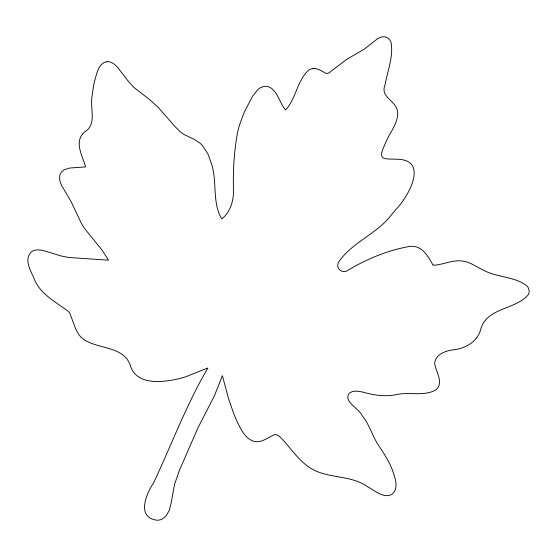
<?xml version="1.0" encoding="UTF-8"?>
<svg xmlns="http://www.w3.org/2000/svg" width="557" height="557" viewBox="0 0 557 557"><rect width="100%" height="100%" fill="white"/><g stroke="black" fill="none" stroke-linecap="round" stroke-linejoin="round"><path stroke-width="0.84" d="M312.93 68.546L311.46 68.845A9.859 9.859 0 0 0 308.815 70.022C297.013 80.473 296.289 98.498 285.595 109.959C279.865 103.609 278.298 92.692 270.437 87.63A10.186 10.186 0 0 0 266.991 86.439L266.079 86.342A9.65 9.65 0 0 0 263.398 86.558L260.384 87.728L258.044 89.385L252.586 96.229L244.258 112.187L239.392 125.381A97.155 97.155 0 0 0 237.359 133.583C234.114 151.957 232.91 170.7 233.48 189.345C233.877 200.102 230.563 212.085 221.783 218.922C213.547 205.261 215.984 188.384 213.651 173.234A79.038 79.038 0 0 0 211.876 164.865L207.956 154.017L202.63 145.753A26.311 26.311 0 0 0 199.754 142.975L193.759 139.118L183.747 134.362L179.946 131.549L174.571 126.105L157.965 107.132L149.429 99.452L133.875 87.386L128.862 81.963L117.172 66.833L113.356 63.421L110.098 61.959A9.065 9.065 0 0 0 106.923 61.75M315.61 68.574L319.767 69.917L326.284 73.538L328.776 73.023L346.677 59.362L364.153 49.253L377.535 38.739L380.814 37.166L382.979 36.762A8 8 0 0 1 385.019 36.908A7.784 7.784 0 0 1 386.802 37.493A7.652 7.652 0 0 1 388.946 38.997L389.566 39.686A8.766 8.766 0 0 1 391.111 42.604C393.527 56.758 387.498 70.774 385.124 84.58C380.055 96.445 393.632 99.766 396.946 109.026A14.12 14.12 0 0 1 397.761 113.377C397.475 123.731 390.276 132.1 386.286 141.227A78.433 78.433 0 0 0 384.344 145.669C377.451 160.764 383.996 158.703 397.426 159.239C429.412 160.047 407.884 197.345 396.222 209.084A199.357 199.357 0 0 1 392.225 213.804C377.987 233.453 352.894 241.675 339.088 261.407C334.318 268.049 342.875 274.893 348.731 269.776C366.638 259.29 385.973 250.991 406.429 247.064C420.431 243.075 427.4 254.716 432.907 264.951M433.026 265.014L433.548 265.125A10.569 10.569 0 0 0 434.968 265.174C444.709 264.213 454.136 259.116 464.092 261.324C471.313 262.681 477.161 267.346 483.734 270.291C497.359 277.79 515.281 276.23 527.395 286.361A8.543 8.543 0 0 1 528.363 287.913L529.115 290.587A7.812 7.812 0 0 1 528.551 294.34C516.318 309.796 488.106 306.956 481.046 328.157C478.024 342.137 464.656 349.016 451.372 350.068C444.737 351.321 436.772 354.301 434.92 361.563A8.668 8.668 0 0 0 434.787 364.215C436.124 372.459 444.166 382.861 435.804 389.977C423.773 396.695 409.082 391.62 396.076 394.683C385.068 396.883 373.893 395.261 363.241 392.184C358.812 391.306 353.528 390.046 349.601 393.04C342.318 401.047 359.244 408.678 361.897 415.271A59.515 59.515 0 0 1 365.963 421.099C370.154 427.867 372.675 435.483 376.671 442.349C382.45 451.616 389.044 460.535 392.727 470.916C395.08 477.997 399.139 488.468 392.058 494.219C383.801 499.009 375.327 490.738 368.316 487.215C353.389 476.082 333.852 478.296 317.267 471.584A47.401 47.401 0 0 1 311.746 468.813C298.385 461.217 290.733 447.431 279.99 436.973C278.34 435.581 276.105 433.715 273.835 434.926C267.249 437.969 260.404 443.838 252.697 440.935C244.398 437.454 240.478 428.5 236.829 420.897A211.047 211.047 0 0 1 233.32 412.486L228.412 398.164L222.403 375.724L214.396 395.804L197.895 427.985L179.542 470.066L174.578 484.158L171.096 503.354L169.286 510.233L166.327 515.726L162.707 518.769A11.509 11.509 0 0 1 157.408 520.238C135.999 517.961 146.122 494.024 153.481 483.044C171.591 444.73 186.33 404.591 207.921 367.996L185.669 376.804A92.643 92.643 0 0 1 177.808 378.941C161.948 382.52 135.999 385.486 130.227 365.169C123.208 344.978 95.922 349.845 81.893 337.918A21.688 21.688 0 0 1 78.6 334.277L75.655 328.943L70.036 313.779A13.006 13.006 0 0 0 68.615 311.69C55.735 301.602 39.526 294.207 33.636 277.442C30.203 269.943 23.916 259.082 31.296 252.001A9.553 9.553 0 0 1 34.722 250.225L37.897 249.808L42.652 250.365L61.291 255.997L68.504 257.473L108.524 260.161L101.91 249.933L85.047 229.101A62.307 62.307 0 0 1 81.287 223.169L71.233 201.871L61.34 185.042L59.655 179.862L59.738 175.782A8.905 8.905 0 0 1 60.358 173.965L60.838 173.053A9.497 9.497 0 0 1 64.306 169.69L70.105 167.984L85.597 166.926C82.554 155.779 73.608 141.944 84.406 132.072C94.843 126.154 91.982 114.345 91.627 104.389A78.739 78.739 0 0 1 91.835 97.586L93.694 85.068A132.413 132.413 0 0 1 95.929 76.239C97.468 71.268 98.944 65.315 103.908 62.656A8.627 8.627 0 0 1 105.343 62.078A8.815 8.815 0 0 1 106.923 61.75M312.839 68.567A9.859 9.859 0 0 1 315.52 68.588"/></g></svg>
